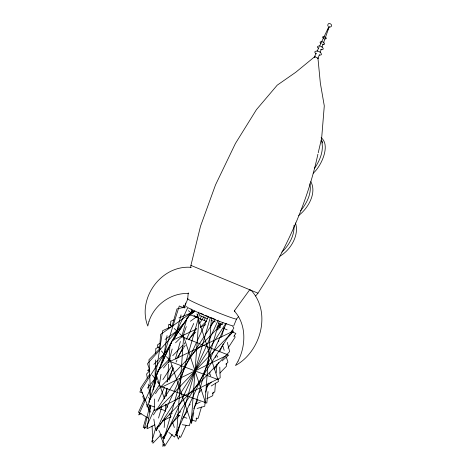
<?xml version="1.0" encoding="UTF-8"?>
<svg xmlns="http://www.w3.org/2000/svg" width="470" height="470" viewBox="0 0 470 470"><rect width="100%" height="100%" fill="white"/><g stroke="black" fill="none" stroke-linecap="round" stroke-linejoin="round"><path stroke-width="0.7" d="M154.495 398.995L154.195 410.633L157.462 409.012M154.853 385.171L155.505 359.973M155.67 353.522L155.799 348.505L158.443 347.26M159.53 349.727L160.581 334.446L193.493 311.252M170.51 325.634L170.822 321.239L174.206 319.859M163.572 436.289L162.849 446.5L164.764 443.386M164.183 427.536L164.8 418.782M165.311 411.491L165.828 404.194M166.392 396.169L166.956 388.149M167.414 381.581L168.648 364.074M168.748 362.617L170.028 344.381L171.65 341.96M178.618 406.209L176.462 436.054L179.076 427.647M178.723 404.752L183.87 333.418L186.285 326.585M198.875 319.212L191.255 421.837L190.385 420.709M211.465 318.014L204.755 406.256L197.1 408.448M215.454 383.156L214.778 391.892L212.358 393.484M216.241 372.969L216.917 364.238M218.662 341.678L218.773 340.221M219.79 327.126L220.013 324.218M187.706 298.662L188.264 292.875M190.714 267.565L190.92 265.391L200.537 226.152L215.524 184.863L235.423 143.485L256.438 109.645L277.212 85.176L295.73 72.286L315.346 56.2M208.022 391.604L206.812 403.066L159.189 385.905L160.999 374.337M213.174 392.086L212.699 395.728L206.847 398.672M163.031 361.318L167.05 335.633M168.16 328.536L168.824 324.282L170.845 325.087M150.576 406.55L147.045 428.757L154.841 424.833M153.197 390.077L162.649 330.692L172.613 326.068M197.564 315.975L197.8 314.536L196.742 314.013M193.81 412.772L191.49 423.494L169.635 358.728L172.167 349.016M317.89 154.231C307.227 203.863 285.69 250.792 257.977 293.168L255.639 295.983M318.219 152.826L321.662 138.062L324.288 105.873L320.346 83.172L317.931 57.963M149.906 404.911L144.319 428.805L145.841 427.224M153.714 388.637L156.704 375.871M157.033 374.455L157.867 370.906L170.146 358.316M200.338 319.582L201.213 316.11L200.073 315.587M149.031 321.192L147.774 326.021C136.923 298.286 161.416 264.757 191.214 267.354M175.239 337.225L181.067 314.882M182.889 307.885L183.617 305.089L184.522 307.862M146.211 416.955L143.197 427.547L147.48 426.819M171.944 326.568L176.967 308.913L186.913 306.669M184.281 307.921L185.679 303.003M155.523 428.599L151.716 441.947L153.226 440.408M158.531 418.053L161.739 406.809M164.142 398.378L166.944 388.537M169.353 380.107L172.954 367.458M175.363 359.021L180.368 341.455M181.573 337.237L187.183 317.561L194.839 311.046M174.47 402.056L164.007 438.71L165.851 434.115M174.869 400.646L199.627 313.948M210.249 317.702L177.29 432.988L176.467 431.812M219.226 321.363L189.339 425.767L182.295 424.727M196.859 417.818L195.849 421.32L191.707 419.886M201.448 406.967L198.211 418.253L196.066 418.611M205.69 392.156L208.316 382.991M210.337 375.935L210.742 374.525M215.589 357.599L216.194 355.485M221.446 337.149L224.278 327.273M156.739 377.704L148.22 404.793L154.43 406.95M159.359 369.367L179.287 305.994L183.324 307.656M319.353 54.673L317.908 58.774A1.992 0.646 22.7 0 0 316.11 57.275A1.992 0.646 22.7 0 0 314.271 57.428M320.076 52.622L321.286 49.203M322.009 47.159L323.213 43.739M323.695 42.371L329.247 26.661M190.391 314.976L192.083 310.2M204.192 320.493L205.155 317.838L201.213 316.11M328.072 29.21L328.871 26.925M149.055 321.216C154.442 304.742 171.197 292.54 188.652 293.527M233.69 325.91L236.51 319.071L238.372 316.821M185.039 305.518L187.871 298.732A26.514 1.216 22.5 0 0 202.047 305.958A26.514 1.216 22.5 0 0 230.711 317.444A26.561 1.216 22.5 0 0 236.51 319.071M179.816 435.825L178.365 439.18L175.992 432.288M192.418 397.826L174.535 437.041L168.877 432.447M193.023 396.492L226.37 323.378M186.138 425.332L180.662 437.347L179.405 436.595M193.74 408.647L197.694 399.97M209.25 374.608L210.166 372.604M217.158 357.253L217.769 355.919M219.59 351.913L223.244 343.905M146.781 426.014L154.407 409.364M158.067 401.374L164.471 387.386M166.909 382.057L173.312 368.075M176.056 362.076L176.973 360.079M177.883 358.081L183.071 346.76M184.287 344.099L184.898 342.765M186.425 339.434L193.74 323.448M196.483 317.456L198.928 312.127M173.401 393.002L156.075 430.89L158.619 425.885M174.006 391.674L180.086 378.379M180.692 377.052L196.495 342.489M197.1 341.161L208.345 316.569M218.209 320.152L165.875 434.779L165.099 433.587M238.032 361.142C246.01 345.615 246.65 324.429 234.272 310.976L249.746 289.72L251.256 290.431C271.637 312.62 260.697 351.766 235.464 365.513L238.108 361.16M144.86 398.296L138.45 412.278L148.538 418.271M170.422 344.81L156.304 375.089L164.371 398.525M171.039 343.494L187.63 307.903M314.277 57.158L316.151 53.245M317.091 51.295L318.965 47.382M319.588 46.078L328.959 26.531M153.355 414.928L196.008 349.034M210.801 325.481L213.486 321.239L215.372 321.95M171.603 342.512L139.79 392.015L142.563 392.99M172.778 340.685L189.61 314.489L206.371 321.345M229.871 334.199L162.596 438.246L158.889 430.467M230.664 332.971L233.849 328.048L232.262 325.628M172.296 434.48L164.735 446.195L163.895 444.197M182.642 418.453L187.418 411.056M199.351 392.562L201.342 389.477M214.079 369.749L218.85 362.352M228.003 348.17L235.165 337.072L234.225 335.134M225.847 323.384L158.819 426.778L158.061 425.609M146.91 406.809L147.709 405.587M155.47 393.672L158.143 389.577L210.249 335.844M196.807 347.8L204.409 336.109M205.214 334.881L215.219 319.5M143.55 395.352L142.745 396.58L144.613 400.505M159.7 384.513L148.919 401.033L149.225 402.408M162.89 379.619L172.073 365.548M176.467 358.816L183.253 348.417M184.052 347.189L185.245 345.356M188.84 339.851L196.425 328.224M199.621 323.331L204.009 316.598M149.695 374.326L140.46 388.426L150.13 411.438M172.461 340.75L185.844 320.793M187.06 318.977L188.682 316.557M189.492 315.346L192.324 311.122M233.831 336.444L235.875 333.412L231.181 331.491M147.41 388.149L150.095 384.783M150.993 383.667L156.798 376.394M163.466 368.045L167.913 362.482L213.903 340.45M300.653 210.742C306.698 203.381 311.927 193.464 309.848 183.705M314.348 168.566C319.97 160.587 324.541 149.713 321.233 139.995L321.762 140.436M228.438 336.925L233.613 331.003L215.219 339.822M218.15 326.315L220.412 323.771L222.721 324.482M186.055 320.757L147.486 363.698L149.636 369.902M193.787 312.145L194.756 311.07M225.953 364.309L227.962 362.17L226.411 357.271M161.457 434.286L152.885 443.257L152.75 440.372M171.532 423.728L179.599 415.286M189.169 405.263L190.18 404.206M206.307 387.321L211.341 382.045M219.913 373.074L226.464 366.212L226.223 363.292M158.954 425.327L155.417 429.016L153.837 419.105M159.964 424.275L225.612 355.784M226.622 354.732L229.648 351.572L227.31 342.366M231.869 332.69L157.28 410.093L156.481 408.918M211.271 334.787L223.021 322.673M172.707 355.69L182.942 345.197M188.576 339.428L195.743 332.084M200.349 327.361L206.489 321.063M149.683 370.818L146.622 373.95L147.31 378.285M160.217 348.264L148.972 359.709L150.723 397.038M217.375 329.94L220.289 326.961M149.155 368.962L147.598 370.501L149.648 371.253M153.813 364.344L157.949 360.243M158.989 359.215L167.784 350.497M175.545 342.812L181.749 336.661L228.626 355.132L222.104 360.931M281.783 252.143C289.068 245.434 294.696 235.376 293.997 225.277M313.196 173.195C320.857 166.803 331.086 145.418 321.116 137.622M159.776 343.282L157.415 344.98L158.355 347.73M165.082 339.463L181.573 327.596M190.391 321.251L197.441 316.175L218.521 381.499L211.218 385.976M298.673 215.489C307.968 208.451 317.08 193.053 310.829 181.655M279.867 256.209C290.513 250.134 299.578 235.106 295.442 222.933M162.643 420.909L171.092 416.655M179.546 412.402L180.844 411.749M195.144 404.558L200.349 401.938M158.766 408.365L220.177 377.851L219.766 367.082M141.323 413.606L138.703 414.898L172.196 340.439L196.542 328.988M200.49 327.132L205.754 324.653M178.941 317.914L193.123 312.103M329.646 27.26C335.192 25.868 327.343 20.292 327.784 25.962M319.359 55.125L320.992 54.925L321.515 54.344C321.163 51.776 316.698 49.82 314.806 51.765L314.935 52.599L316.181 53.903M324.658 39.004C330.645 38.611 318.995 34.275 323.724 38.652M322.614 44.439L323.93 44.497L324.641 43.974C324.429 42.171 321.315 40.808 320.023 42.206L320.963 43.698M320.728 49.526L322.414 49.603L323.325 48.945C323.031 46.665 319.054 44.903 317.403 46.671L317.509 47.411L318.607 48.575M231.922 325.675C216.717 320.851 201.971 314.589 187.659 307.58M158.572 408.389L165.475 410.78M170.998 412.701L172.378 413.177M177.214 414.851L179.975 415.815M183.423 417.007L186.878 418.206M218.521 323.107L220.412 323.771M234.272 310.976L234.959 311.222M210.29 317.373L214.69 319.13M211.118 320.293L213.486 321.239M257.977 293.168L190.92 265.391M217.769 326.01L220.454 327.102M223.802 328.477L227.157 329.846M205.196 315.241L209.015 316.839M205.155 317.838L207.552 318.836M200.402 313.155L203.398 314.459M175.627 434.356L177.513 435.473M188.329 310.664L192.224 313.825M193.887 315.17L196.654 317.414M226.493 354.11L227.562 355.026L161.562 387.257L160.693 386.105M172.155 326.491L170.058 324.494L170.516 325.869M174.247 328.483L178.43 332.472M179.47 333.465L184.158 337.93L205.666 403.131L204.744 402.079M217.351 378.685L218.38 379.707L171.021 361.859L166.451 356.677M157.75 346.825L160.041 349.416M161.416 350.973L165.534 355.643M148.908 370.548L149.783 371.7M152.403 375.16L155.893 379.772M157.203 381.499L159.383 384.378M148.508 397.185L150.1 399.524M190.996 308.99L192.823 311.716M232.021 330.61L232.961 332.548M146.481 404.429L150.224 412.278M159.97 434.856L163.331 442.863M166.503 404.723L167.455 407.484M169.588 413.682L170.775 417.131M172.437 421.954L174.335 427.465M216.87 327.173L217.757 329.969M222.639 345.374L224.19 350.273M149.83 405.158L150.588 408.6M148.238 384.066L150.547 398.531M152.074 425.943L152.685 438.927M322.05 140.971A18.383 7.338 -69.9 0 1 322.696 142.992"/></g></svg>
